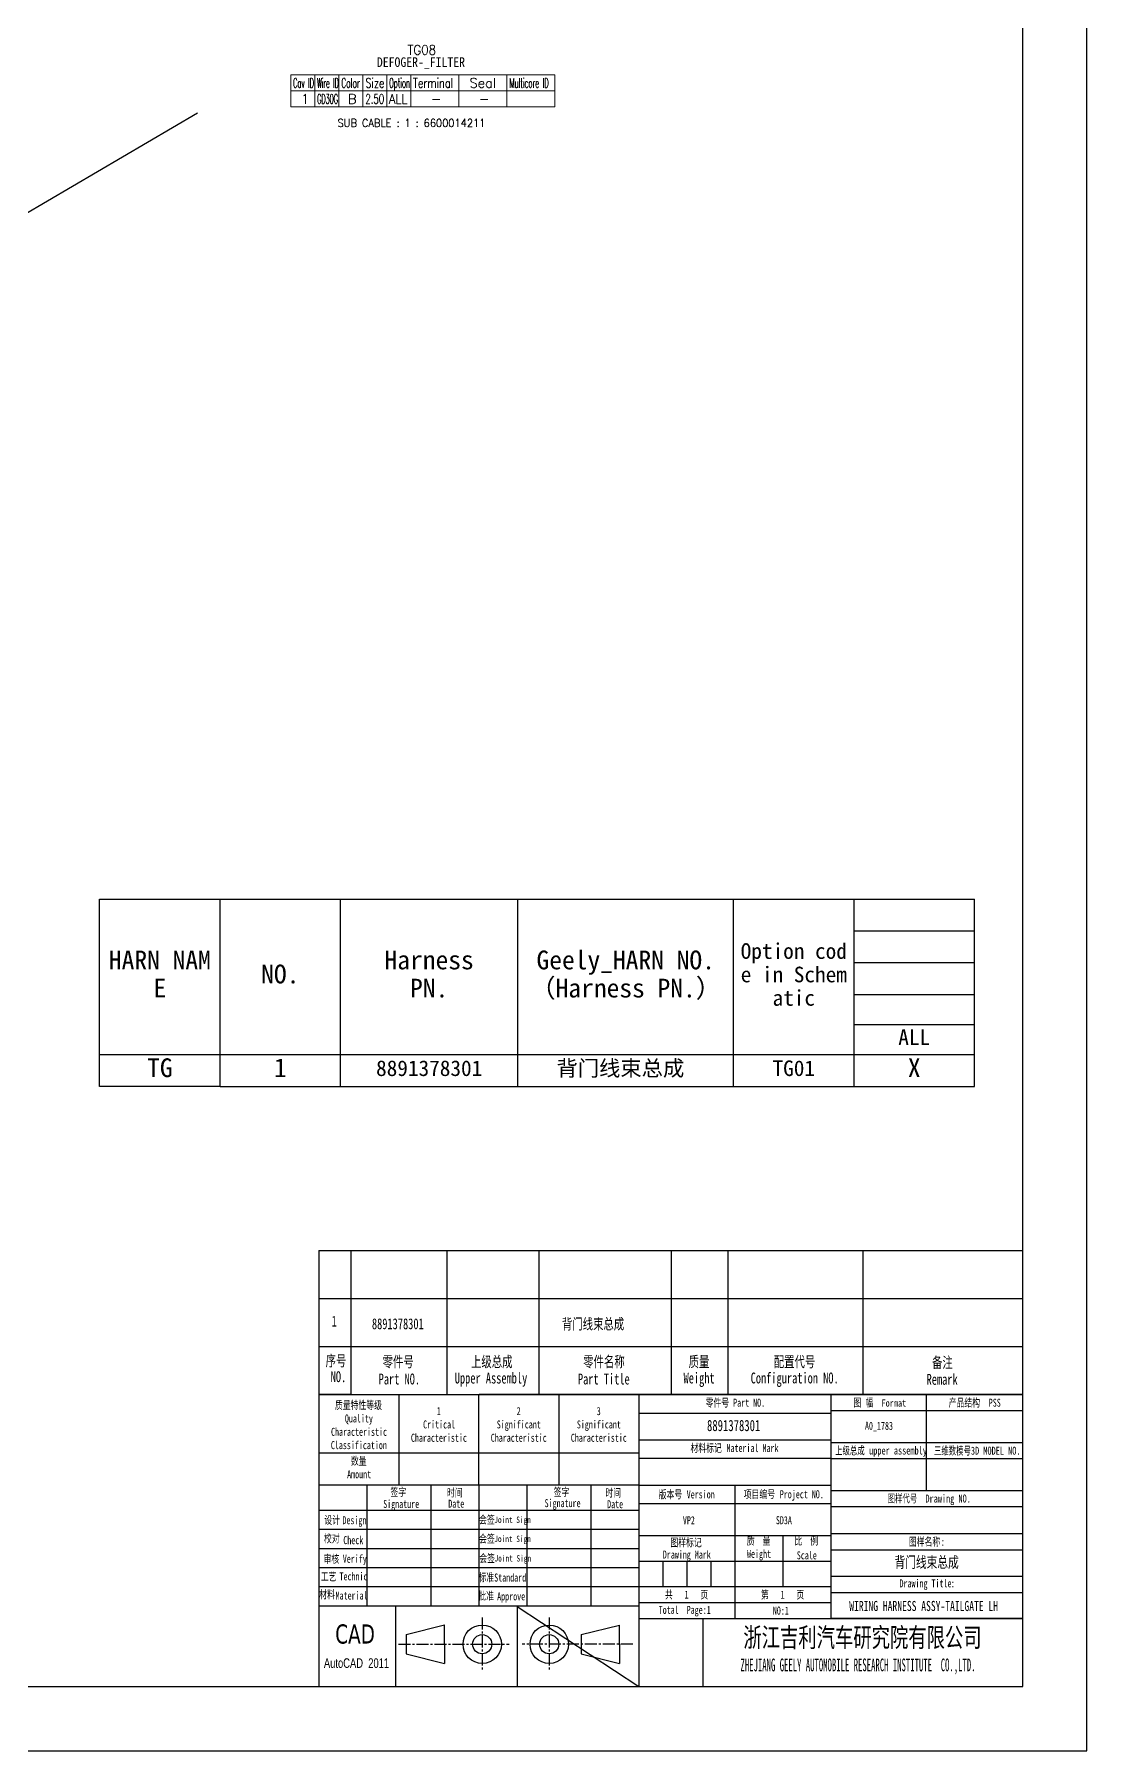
# Model space of a CAD drawing. Header units: inches. Extents: x 47316 to 59086, y 3141 to 11743.
# Drawn here: x 51717 to 52046, y 4314 to 4850 of the extents above; entities that cross this region are included whole.
import ezdxf
from ezdxf.enums import TextEntityAlignment as Align

# ---------------------------------------------------------------- set-up
doc = ezdxf.new("R2010")
doc.units = ezdxf.units.IN
doc.header["$MEASUREMENT"] = 0
doc.linetypes.add('CENTER2', pattern=[1.125, 0.75, -0.125, 0.125, -0.125])
doc.layers.add('_BLACK_HOLE', color=7, linetype='Continuous')
doc.styles.add('COOL-宋体', font='')
doc.styles.add('MtX_@FangSong_GB2312', font='')
doc.styles.add('MtX_Arial', font='')
doc.styles.add('MtX_FangSong_GB2312', font='')
doc.styles.add('MtX_KaiTi_GB2312', font='')
doc.styles.add('MtX_SimSun', font='')
doc.styles.add('MtX_SimSun_1', font='')
doc.styles.add('MtX_Verdana', font='')
doc.styles.get("Standard").update_dxf_attribs({"font": ''})
doc.styles.get('COOL-宋体').set_extended_font_data('SimSun')
doc.styles.get('MtX_@FangSong_GB2312').set_extended_font_data('@FangSong_GB2312')
doc.styles.get('MtX_Arial').set_extended_font_data('Arial')
doc.styles.get('MtX_FangSong_GB2312').set_extended_font_data('FangSong_GB2312')
doc.styles.get('MtX_KaiTi_GB2312').set_extended_font_data('KaiTi_GB2312')
doc.styles.get('MtX_SimSun').set_extended_font_data('SimSun')
doc.styles.get('MtX_SimSun_1').set_extended_font_data('SimSun')
doc.styles.get('MtX_Verdana').set_extended_font_data('Verdana')
doc.styles.get('Standard').set_extended_font_data('SimSun')

msp = doc.modelspace()

# ---------------------------------------------------------------- linework, layer by layer
at = {"color": 1, "lineweight": -3}
msp.add_line((51768.05, 4825.25), (51532.02, 4687.15), dxfattribs=at)
at = {"color": 0}
for p, q in [((51737.42, 4521.18), (51737.42, 4579.74)), ((51737.42, 4579.74), (52010.84, 4579.74)), ((51775.06, 4521.18), (51775.06, 4579.74)), ((51812.7, 4521.18), (51812.7, 4579.74)), ((51868.12, 4521.18), (51868.12, 4579.74)), ((51935.56, 4521.18), (51935.56, 4579.74)), ((51973.2, 4521.18), (51973.2, 4579.74)), ((52010.84, 4521.18), (52010.84, 4579.74)), ((51973.2, 4569.8), (52010.84, 4569.8)), ((51973.2, 4559.87), (52010.84, 4559.87)), ((51973.2, 4549.94), (52010.84, 4549.94)), ((51973.2, 4540.53), (52010.84, 4540.53)), ((51737.42, 4531.12), (52010.84, 4531.12)), ((51775.06, 4521.18), (51737.42, 4521.18)), ((51775.06, 4521.18), (52010.84, 4521.18))]:
    msp.add_line(p, q, dxfattribs=at)
at = {"layer": '_BLACK_HOLE', "lineweight": -3}
for p, q in [((52045.93, 4313.67), (52045.93, 5154.67)), ((52025.93, 4333.67), (52025.93, 5134.67)), ((51805.93, 4469.92), (52025.99, 4469.92)), ((51805.93, 4469.92), (51805.93, 4424.92)), ((51815.93, 4469.92), (51815.93, 4424.92)), ((51845.93, 4469.92), (51845.93, 4424.92)), ((51874.64, 4469.92), (51874.64, 4424.92)), ((51916.05, 4469.92), (51916.05, 4424.92)), ((51933.77, 4469.92), (51933.77, 4424.92)), ((51975.99, 4469.92), (51975.99, 4424.92)), ((51805.93, 4454.92), (52025.99, 4454.92)), ((51805.93, 4439.92), (52025.99, 4439.92)), ((52025.93, 4424.92), (52025.93, 4439.92)), ((52025.99, 4424.92), (52025.99, 4439.92)), ((51805.93, 4424.92), (51965.87, 4424.92)), ((51815.93, 4424.92), (51805.93, 4424.92)), ((51805.93, 4424.92), (51805.93, 4333.67)), ((51805.93, 4424.92), (51805.93, 4398.44)), ((51805.93, 4424.92), (51815.93, 4424.92)), ((51805.93, 4424.92), (52025.99, 4424.92)), ((51805.99, 4424.92), (51965.93, 4424.92)), ((51815.99, 4424.92), (51805.99, 4424.92)), ((51805.99, 4424.92), (51815.99, 4424.92)), ((51815.93, 4424.92), (51825.93, 4424.92)), ((51815.99, 4424.92), (51825.99, 4424.92)), ((51830.96, 4424.92), (51830.96, 4396.59)), ((51855.86, 4424.92), (51855.86, 4396.59)), ((52025.99, 4424.92), (51855.99, 4424.92)), ((51861.93, 4424.92), (51876.93, 4424.92)), ((51861.99, 4424.92), (51876.99, 4424.92)), ((51880.9, 4424.92), (51880.9, 4396.59)), ((51905.93, 4424.92), (51905.93, 4333.67)), ((51905.93, 4424.92), (51905.93, 4419.92)), ((51905.93, 4424.92), (51965.93, 4424.92)), ((51905.99, 4424.92), (51965.99, 4424.92)), ((51965.87, 4424.92), (52025.93, 4424.92)), ((51965.93, 4424.92), (51965.93, 4354.92)), ((51965.93, 4424.92), (52025.99, 4424.92)), ((51995.9, 4394.92), (51995.9, 4424.92)), ((51905.93, 4419.08), (51965.93, 4419.08)), ((51965.87, 4419.92), (52025.93, 4419.92)), ((51905.93, 4410.75), (51965.87, 4410.75)), ((51965.87, 4409.92), (52025.93, 4409.92)), ((51905.93, 4406.59), (51805.93, 4406.59)), ((51805.93, 4404.92), (51805.93, 4399.92)), ((51965.87, 4404.92), (51905.93, 4404.92)), ((51965.87, 4404.92), (52025.93, 4404.92)), ((51805.93, 4398.44), (51805.93, 4396.51)), ((51905.93, 4396.59), (51805.93, 4396.59)), ((51820.93, 4396.59), (51820.93, 4358.96)), ((51840.93, 4396.59), (51840.93, 4358.96)), ((51855.93, 4396.59), (51855.93, 4358.96)), ((51890.93, 4396.59), (51870.93, 4396.59)), ((51870.93, 4396.59), (51870.93, 4358.96)), ((51890.93, 4396.59), (51890.93, 4358.96)), ((51905.93, 4396.59), (51965.93, 4396.59)), ((51935.93, 4396.59), (51935.93, 4354.92)), ((51965.87, 4394.92), (52025.93, 4394.92)), ((51805.93, 4388.81), (51905.93, 4388.81)), ((51905.93, 4390.92), (51965.93, 4390.92)), ((51965.87, 4389.92), (52025.93, 4389.92)), ((51805.93, 4382.84), (51905.93, 4382.84)), ((51905.93, 4380.92), (51965.93, 4380.92)), ((51950.93, 4380.92), (51950.93, 4364.92)), ((51965.87, 4381.48), (52025.93, 4381.48)), ((51805.93, 4376.87), (51870.93, 4376.87)), ((51870.93, 4376.87), (51905.93, 4376.87)), ((51965.87, 4376.4), (52025.93, 4376.4)), ((51805.93, 4370.9), (51905.93, 4370.9)), ((51905.93, 4372.92), (51935.93, 4372.92)), ((51913.43, 4372.92), (51913.43, 4364.92)), ((51920.93, 4372.92), (51920.93, 4364.92)), ((51928.43, 4372.92), (51928.43, 4364.92)), ((51935.93, 4372.92), (51965.93, 4372.92)), ((51805.93, 4364.93), (51905.93, 4364.93)), ((51905.93, 4364.92), (51965.93, 4364.92)), ((51965.87, 4368.2), (52025.93, 4368.2)), ((51905.93, 4359.92), (51965.93, 4359.92)), ((51965.87, 4363.12), (52025.93, 4363.12)), ((51805.93, 4358.96), (51905.93, 4358.96)), ((51829.93, 4358.76), (51829.93, 4333.67)), ((51867.95, 4358.76), (51867.95, 4333.67)), ((51867.95, 4358.76), (51905.93, 4333.67)), ((51905.93, 4354.92), (51965.93, 4354.92)), ((51925.93, 4354.92), (51925.93, 4333.67)), ((51965.93, 4354.92), (52025.93, 4354.92)), ((52025.93, 4354.92), (51965.93, 4354.92)), ((51833.23, 4349.94), (51845.23, 4352.94)), ((51833.23, 4349.94), (51833.23, 4343.94)), ((51845.23, 4346.94), (51845.23, 4352.94)), ((51887.91, 4349.92), (51899.91, 4352.92)), ((51887.91, 4349.92), (51887.91, 4343.92)), ((51899.91, 4346.74), (51899.91, 4352.92)), ((51833.23, 4343.94), (51845.23, 4340.94)), ((51845.23, 4346.94), (51845.23, 4340.94)), ((51856.99, 4346.92), (51856.99, 4346.92)), ((51877.93, 4346.92), (51877.93, 4346.92)), ((51887.91, 4343.92), (51899.91, 4340.92)), ((51899.91, 4346.92), (51899.91, 4340.92)), ((50282.93, 4333.67), (52025.93, 4333.67)), ((51806.35, 4333.67), (52025.93, 4333.67)), ((50262.93, 4313.67), (52045.93, 4313.67))]:
    msp.add_line(p, q, dxfattribs=at)
at = {"layer": '_BLACK_HOLE', "linetype": 'Continuous', "lineweight": 15}
for p, q in [((51797.21, 4837.19), (51879.71, 4837.19)), ((51797.21, 4832.19), (51797.21, 4837.19)), ((51797.21, 4832.19), (51879.71, 4832.19))]:
    msp.add_line(p, q, dxfattribs=at)
at = {"layer": '_BLACK_HOLE', "color": 7, "linetype": 'Continuous', "lineweight": 15}
for p, q in [((51804.71, 4832.19), (51804.71, 4837.19)), ((51812.21, 4832.19), (51812.21, 4837.19)), ((51819.71, 4832.19), (51819.71, 4837.19)), ((51827.21, 4832.19), (51827.21, 4837.19)), ((51834.71, 4832.19), (51834.71, 4837.19)), ((51849.71, 4832.19), (51849.71, 4837.19)), ((51864.71, 4832.19), (51864.71, 4837.19)), ((51879.71, 4832.19), (51879.71, 4837.19))]:
    msp.add_line(p, q, dxfattribs=at)
at = {"layer": '_BLACK_HOLE', "color": 102, "linetype": 'Continuous', "lineweight": 15}
for p, q in [((51804.71, 4827.19), (51804.71, 4832.19)), ((51812.21, 4827.19), (51812.21, 4832.19)), ((51819.71, 4827.19), (51819.71, 4832.19)), ((51827.21, 4827.19), (51827.21, 4832.19)), ((51834.71, 4827.19), (51834.71, 4832.19)), ((51849.71, 4827.19), (51849.71, 4832.19)), ((51864.71, 4827.19), (51864.71, 4832.19))]:
    msp.add_line(p, q, dxfattribs=at)
at = {"layer": '_BLACK_HOLE', "linetype": 'CENTER2', "lineweight": -3, "ltscale": 5}
for p, q in [((51856.99, 4355.32), (51856.99, 4338.54)), ((51877.93, 4355.32), (51877.93, 4338.54)), ((51830.85, 4346.92), (51865.39, 4346.92)), ((51904.06, 4346.92), (51869.53, 4346.92))]:
    msp.add_line(p, q, dxfattribs=at)
at = {"layer": '_BLACK_HOLE', "linetype": 'Continuous', "lineweight": 15}
msp.add_lwpolyline([(51797.21, 4827.19), (51797.21, 4832.19), (51879.71, 4832.19), (51879.71, 4827.19)], close=True, dxfattribs=at)
at = {"layer": '_BLACK_HOLE', "lineweight": -3}
for centre, radius in [((51856.99, 4346.92), 6), ((51856.99, 4346.92), 3), ((51877.93, 4346.92), 6), ((51877.93, 4346.92), 3)]:
    msp.add_circle(centre, radius, dxfattribs=at)

# ---------------------------------------------------------------- texts
at = {"color": 0, "style": 'COOL-宋体'}
for s, height, p in [('HARN NAM', 5.855, (51756.24, 4557.77)), ('Harness', 5.855, (51840.41, 4557.77)), ('Geely_HARN NO.', 5.8552, (51901.84, 4557.77)), ('Option cod', 4.879, (51954.38, 4561.04)), ('NO.', 5.855, (51793.88, 4553.38)), ('e in Schem', 4.879, (51954.38, 4553.72)), ('E', 5.86, (51756.24, 4548.99)), ('PN.', 5.855, (51840.41, 4548.99)), ('（Harness PN.）', 5.8552, (51901.84, 4548.99)), ('atic', 4.879, (51954.38, 4546.4)), ('ALL', 4.879, (51992.02, 4534.11)), ('TG', 5.855, (51756.24, 4524.1)), ('1', 5.86, (51793.88, 4524.1)), ('8891378301', 4.879, (51840.41, 4524.44)), ('背门线束总成 ', 4.879, (51901.84, 4524.44)), ('TG01', 4.879, (51954.38, 4524.44)), ('X', 5.86, (51992.02, 4524.1))]:
    msp.add_text(s, height=height, dxfattribs=at).set_placement(p, align=Align.CENTER)
at = {"layer": '_BLACK_HOLE', "lineweight": -3}
for s, height, style, width, p in [('1', 3.4, 'MtX_SimSun', 0.7, (51809.91, 4446.15)), ('8891378301', 3.4, 'MtX_SimSun', 0.7, (51822.52, 4445.34)), ('背门线束总成', 3.4, 'MtX_SimSun', 0.7, (51881.9, 4445.29)), ('序号', 3.4, 'MtX_SimSun', 0.7, (51808.04, 4433.79)), ('零件号', 3.4, 'MtX_SimSun', 0.7, (51825.86, 4433.5)), ('上级总成', 3.4, 'MtX_SimSun', 0.7, (51853.48, 4433.49)), ('零件名称', 3.4, 'MtX_SimSun', 0.7, (51888.55, 4433.5)), ('质量', 3.4, 'MtX_SimSun', 0.7, (51921.5, 4433.51)), ('配置代号', 3.4, 'MtX_SimSun', 0.7, (51948.11, 4433.5)), ('备注', 3.4, 'MtX_SimSun', 0.7, (51997.59, 4433.24)), ('NO.', 3.4, 'MtX_SimSun', 0.7, (51809.63, 4428.81)), ('Part NO.', 3.4, 'MtX_SimSun', 0.7, (51824.62, 4428.08)), ('Upper Assembly', 3.4, 'MtX_SimSun', 0.7, (51848.41, 4428.38)), ('Part Title', 3.4, 'MtX_SimSun', 0.7, (51886.9, 4428.08)), ('Weight', 3.4, 'MtX_SimSun', 0.7, (51919.92, 4428.4)), ('Configuration NO.', 3.4, 'MtX_SimSun', 0.7, (51940.9, 4428.4)), ('Remark', 3.4, 'MtX_SimSun', 0.7, (51995.89, 4427.98)), ('零件号 Part NO.', 2.5, 'MtX_SimSun', 0.7, (51926.82, 4421.13)), ('图 幅', 2.5, 'MtX_SimSun', 0.7, (51973.04, 4421.16)), ('产品结构', 2.5, 'MtX_SimSun', 0.7, (52002.8, 4421.13)), ('质量特性等级', 2.5, 'MtX_SimSun', 0.7, (51810.96, 4420.37)), ('Quality', 2.5, 'MtX_SimSun', 0.7, (51814.07, 4416.2)), ('1', 2.5, 'MtX_SimSun', 0.7, (51842.79, 4418.51)), ('2', 2.5, 'MtX_SimSun', 0.7, (51867.77, 4418.51)), ('3', 2.5, 'MtX_SimSun', 0.7, (51892.79, 4418.51)), ('Format', 2.25, 'MtX_SimSun', 0.7, (51981.8, 4421.16)), ('PSS', 2.5, 'MtX_SimSun', 0.7, (52015.32, 4421.13)), ('Characteristic', 2.5, 'MtX_SimSun', 0.7, (51809.73, 4412.03)), ('Critical', 2.5, 'MtX_SimSun', 0.7, (51838.51, 4414.34)), ('Significant', 2.5, 'MtX_SimSun', 0.7, (51861.54, 4414.34)), ('Significant', 2.5, 'MtX_SimSun', 0.7, (51886.57, 4414.34)), ('A0_1783', 2.5, 'MtX_SimSun', 0.7, (51976.63, 4413.91)), ('Classification', 2.5, 'MtX_SimSun', 0.7, (51809.69, 4407.87)), ('Characteristic', 2.5, 'MtX_SimSun', 0.7, (51834.71, 4410.17)), ('Characteristic', 2.5, 'MtX_SimSun', 0.7, (51859.66, 4410.17)), ('Characteristic', 2.5, 'MtX_SimSun', 0.7, (51884.69, 4410.17)), ('材料标记', 2.5, 'MtX_SimSun', 0.7, (51922.09, 4406.97)), (' Material Mark', 2.5, 'MtX_SimSun', 0.7, (51932.1, 4406.97)), ('数量', 2.5, 'MtX_SimSun', 0.7, (51815.93, 4402.94)), ('Amount', 2.5, 'MtX_SimSun', 0.7, (51814.77, 4398.77)), ('Signature', 2.5, 'MtX_SimSun', 0.7, (51826.04, 4389.5)), ('签字', 2.5, 'MtX_FangSong_GB2312', 0.7, (51828.31, 4393.19)), ('时间', 2.5, 'MtX_FangSong_GB2312', 0.7, (51845.97, 4393.02)), ('Date', 2.5, 'MtX_SimSun', 0.7, (51846.38, 4389.58)), ('Signature', 2.5, 'MtX_SimSun', 0.7, (51876.49, 4389.75)), ('签字', 2.5, 'MtX_FangSong_GB2312', 0.7, (51879.33, 4393.19)), ('时间', 2.5, 'MtX_FangSong_GB2312', 0.7, (51895.47, 4392.96)), ('Date', 2.5, 'MtX_SimSun', 0.7, (51896.03, 4389.43)), ('版本号', 2.5, 'MtX_SimSun', 0.7, (51912.15, 4392.48)), (' Version', 2.5, 'MtX_SimSun', 0.7, (51919.66, 4392.48)), ('项目编号 ', 2.5, 'MtX_SimSun', 0.7, (51938.74, 4392.52)), ('Project NO.', 2.5, 'MtX_SimSun', 0.7, (51950.01, 4392.52)), ('设计', 2.5, 'MtX_FangSong_GB2312', 0.7, (51807.65, 4384.48)), ('Design', 2.5, 'MtX_SimSun', 0.7, (51813.3, 4384.42)), ('会签', 2.5, 'MtX_SimSun', 0.7, (51856, 4384.58)), ('Joint Sign', 2, 'MtX_SimSun', 0.7, (51860.77, 4384.81)), ('VP2', 2.5, 'MtX_SimSun', 0.7, (51919.71, 4384.4)), ('SD3A', 2.5, 'MtX_SimSun', 0.7, (51948.78, 4384.42)), ('校对', 2.5, 'MtX_FangSong_GB2312', 0.7, (51807.54, 4378.7)), ('会签', 2.5, 'MtX_SimSun', 0.7, (51856, 4378.61)), ('Joint Sign', 2, 'MtX_SimSun', 0.7, (51860.77, 4378.84)), ('比  例', 2.5, 'MtX_SimSun', 0.7, (51954.59, 4378)), ('Check', 2.5, 'MtX_SimSun', 0.7, (51813.57, 4378.18)), ('Drawing Mark', 2.5, 'MtX_SimSun', 0.7, (51913.44, 4373.69)), ('图样标记', 2.5, 'MtX_SimSun', 0.7, (51915.81, 4377.46)), ('质  量', 2.5, 'MtX_SimSun', 0.7, (51939.67, 4377.98)), ('Weight', 2.5, 'MtX_SimSun', 0.7, (51939.76, 4373.91)), ('Scale', 2.5, 'MtX_SimSun', 0.7, (51955.32, 4373.45)), ('图样名称', 2.5, 'MtX_SimSun', 0.7, (51990.35, 4377.69)), (':', 2.5, 'MtX_SimSun_1', 0.7, (52000.36, 4377.69)), ('审核', 2.5, 'MtX_FangSong_GB2312', 0.7, (51807.39, 4372.3)), ('Verify', 2.5, 'MtX_SimSun', 0.7, (51813.41, 4372.37)), ('会签', 2.5, 'MtX_SimSun', 0.7, (51856.08, 4372.53)), ('Joint Sign', 2, 'MtX_SimSun', 0.7, (51860.84, 4372.76)), ('工艺', 2.5, 'MtX_SimSun', 0.7, (51806.53, 4366.8)), ('Technic', 2.5, 'MtX_SimSun', 0.7, (51812.39, 4366.88)), ('标准', 2.5, 'MtX_SimSun', 0.7, (51855.82, 4366.57)), ('Standard', 2.5, 'MtX_SimSun', 0.7, (51860.73, 4366.51)), ('Drawing Title', 2.5, 'MtX_SimSun', 0.7, (51987.43, 4364.69)), (':', 2.5, 'MtX_Verdana', 0.7, (52003.7, 4364.69)), ('材料', 2.5, 'MtX_SimSun', 0.7, (51806.05, 4361.22)), ('Material', 2.5, 'MtX_SimSun', 0.7, (51811.16, 4360.89)), ('批准', 2.5, 'MtX_FangSong_GB2312', 0.7, (51855.77, 4360.79)), ('Approve', 2.5, 'MtX_SimSun', 0.7, (51861.67, 4360.63)), ('共\u3000 1 \u3000页', 2.5, 'MtX_SimSun', 0.7, (51914.11, 4361.16)), ('第\u3000 1 \u3000页', 2.5, 'MtX_SimSun', 0.7, (51944.11, 4361.14)), ('Total  Page', 2.5, 'MtX_SimSun', 0.7, (51912.15, 4356.41)), (':1', 2.5, 'MtX_@FangSong_GB2312', 0.7, (51925.92, 4356.41)), ('NO:1', 2.5, 'MtX_SimSun', 0.7, (51947.83, 4356.17)), ('CAD', 6, 'MtX_Verdana', 0.7, (51811.05, 4347.12)), ('浙江吉利汽车研究院有限公司', 6, 'MtX_KaiTi_GB2312', 0.7, (51938.61, 4346.05)), ('AutoCAD  2011', 3, 'MtX_Arial', 0.7, (51807.51, 4339.53)), ('ZHEJIANG GEELY AUTOMOBILE RESEARCH INSTITUTE  CO.,LTD.', 4, 'MtX_SimSun', 0.5, (51937.72, 4338.46))]:
    msp.add_text(s, height=height, dxfattribs=dict(at, style=style, width=width)).set_placement(p)
at = {"layer": '_BLACK_HOLE', "lineweight": -3, "width": 0.7}
for s, height, p in [('8891378301', 3.5, (51927.25, 4413.51)), ('背门线束总成', 3.5, (51985.88, 4370.82)), ('WIRING HARNESS ASSY-TAILGATE LH', 3.15, (51971.72, 4357.3))]:
    msp.add_text(s, height=height, dxfattribs=at).set_placement(p)
at = {"layer": '_BLACK_HOLE', "color": 7, "lineweight": -3, "style": 'MtX_SimSun', "width": 0.66}
for s, p in [('上级总成', (51967.3, 4406.19)), ('upper assembly', (51977.92, 4406.19)), ('三维数模号3D MODEL NO.', (51998.2, 4406.13)), ('图样代号', (51983.72, 4391.19)), ('Drawing NO.', (51995.52, 4391.19))]:
    msp.add_text(s, height=2.5, dxfattribs=at).set_placement(p)
at = {"layer": '_BLACK_HOLE', "color": 6, "linetype": 'Continuous', "lineweight": 20, "char_height": 3, "attachment_point": 1}
for s, insert, width in [('\\f黑体|b0|i0|c1|p0;\\W0.9000000000;\\T1.0000000000;\\o\\lDEFOGER-_FILTER', (51824.07, 4842.69), 29.1236), ('\\Fromans.shx;\\W0.9000000000;\\T1.0000000000;\\o\\lTG08', (51833.64, 4846.51), 9.9)]:
    msp.add_mtext(s, dxfattribs=dict(at, insert=insert, width=width))
at = {"layer": '_BLACK_HOLE', "color": 7, "linetype": 'Continuous', "lineweight": 15, "char_height": 3, "attachment_point": 1}
for s, insert, width in [('\\Fromans.shx;\\W0.4292452830;\\T1.0000000000;\\o\\lCav ID', (51797.9, 4836.19), 6.5), ('\\Fromans.shx;\\W0.4026548673;\\T1.0000000000;\\o\\lWire ID', (51805.33, 4836.19), 6.5), ('\\Fromans.shx;\\W0.5687500000;\\T1.0000000000;\\o\\lColor', (51812.96, 4836.19), 6.5), ('\\Fromans.shx;\\W0.7222222222;\\T1.0000000000;\\o\\lSize', (51820.52, 4836.19), 6.5), ('\\Fromans.shx;\\W0.4595959596;\\T1.0000000000;\\o\\lOption', (51827.91, 4836.19), 6.5), ('\\Fromans.shx;\\W0.7480916031;\\T1.0000000000;\\o\\lTerminal', (51835.32, 4836.19), 14), ('\\Fromans.shx;\\W1.0000000000;\\T1.0000000000;\\o\\lSeal', (51853, 4836.19), 9.2857), ('\\Fromans.shx;\\W0.5185185185;\\T1.0000000000;\\o\\lMulticore ID', (51865.51, 4836.19), 14), ('\\Fromans.shx;\\W1.0000000000;\\T1.0000000000;\\o\\l1', (51800.39, 4831.19), 2.8571)]:
    msp.add_mtext(s, dxfattribs=dict(at, insert=insert, width=width))
at = {"layer": '_BLACK_HOLE', "color": 21, "linetype": 'Continuous', "lineweight": 15, "char_height": 3, "attachment_point": 1}
for s, insert, width in [('\\Fromans.shx;\\W0.4417475728;\\T1.0000000000;\\o\\lGD30G', (51805.4, 4831.19), 6.5), ('\\Fromans.shx;\\W0.6500000000;\\T1.0000000000;\\o\\l2.50', (51820.49, 4831.19), 6.5), ('\\Fromans.shx;\\W1.0000000000;\\T1.0000000000;\\o\\l-', (51840.93, 4831.19), 3.7143)]:
    msp.add_mtext(s, dxfattribs=dict(at, insert=insert, width=width))
at = {"layer": '_BLACK_HOLE', "color": 140, "linetype": 'Continuous', "lineweight": 15, "char_height": 3, "attachment_point": 1}
for s, insert, width in [('\\Fromans.shx;\\W1.0000000000;\\T1.0000000000;\\o\\lB', (51815.03, 4831.19), 3), ('\\Fromans.shx;\\W0.8750000000;\\T1.0000000000;\\o\\lALL', (51827.84, 4831.19), 6.5), ('\\Fromans.shx;\\W1.0000000000;\\T1.0000000000;\\o\\l-', (51855.93, 4831.19), 3.7143)]:
    msp.add_mtext(s, dxfattribs=dict(at, insert=insert, width=width))
at = {"layer": '_BLACK_HOLE', "color": 42, "linetype": 'Continuous', "lineweight": 15, "insert": (51811.78, 4823.44), "char_height": 2.5, "width": 54, "attachment_point": 1}
msp.add_mtext('\\Fromans.shx;\\W0.9000000000;\\T1.0000000000;\\o\\lSUB CABLE : 1 : 6600014211', dxfattribs=at)

doc.saveas('drawing.dxf')
